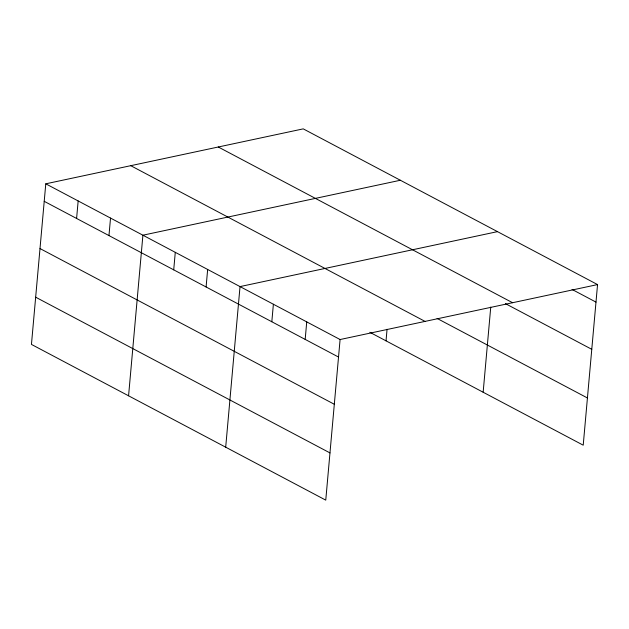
<?xml version="1.0" encoding="UTF-8"?>
<svg xmlns="http://www.w3.org/2000/svg" width="629" height="629" viewBox="0 0 629 629"><rect width="100%" height="100%" fill="white"/><g stroke="black" fill="none" stroke-linecap="round" stroke-linejoin="round"><path stroke-width="0.94" d="M45.783 183.817L31.45 344.417L325.759 500.134L340.092 339.534L45.783 183.817L303.241 128.866L597.55 284.583L583.217 445.183L369.844 332.285M76.596 218.46L78.161 200.942M108.966 235.584L110.531 218.074M128.575 395.798L142.909 235.199L400.358 180.256M173.714 269.849L175.279 252.331M206.092 286.973L207.656 269.464M225.693 447.188L240.026 286.588L497.484 231.637M271.822 321.749L273.387 304.239M305.175 339.401L306.74 321.883M386.025 340.855L387.063 329.289M483.151 392.244L490.754 307.078M340.092 339.534L597.55 284.583M572.036 289.426L595.985 302.101M218.279 146.997L512.588 302.722M505.394 303.61L591.771 349.315M437.1 318.431L587.431 397.968M130.746 165.679L425.055 321.403M44.219 201.327L338.528 357.052M40.004 248.549L334.313 404.266M35.664 297.195L329.973 452.919"/></g></svg>
